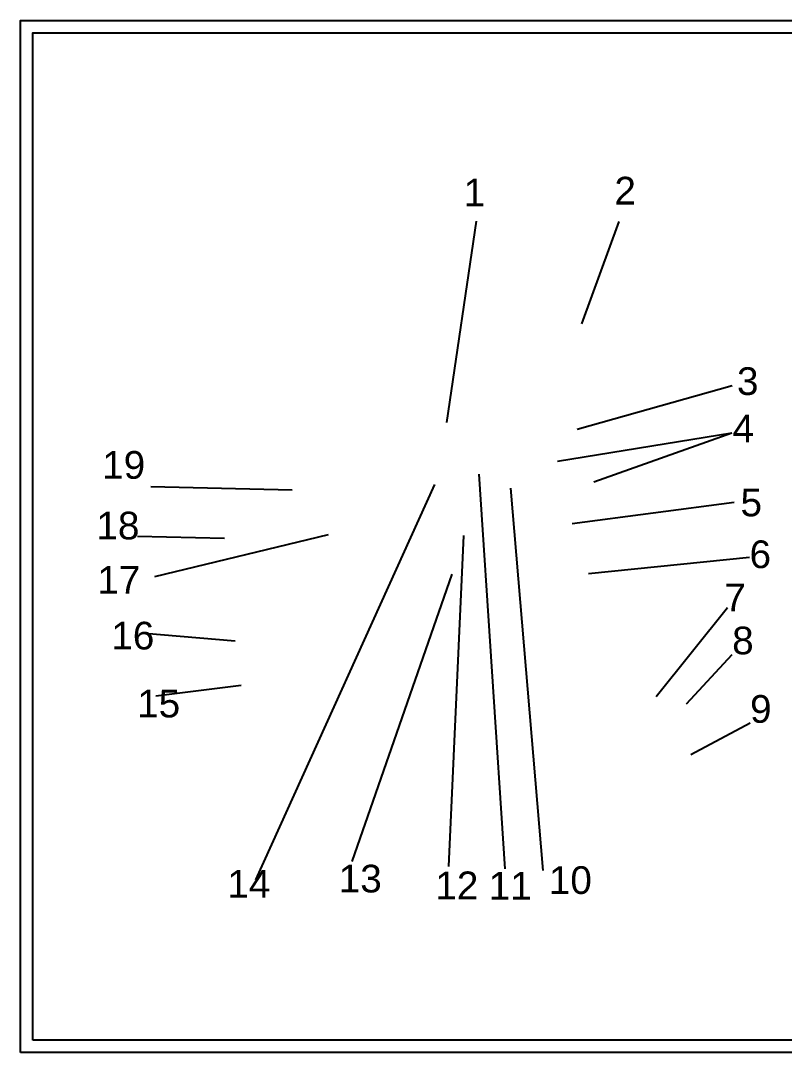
# Model space of a CAD drawing. Header units: millimetres. Extents: x 2941 to 39711, y -9887 to 8247.
# Drawn here: x 27575 to 33342, y -9887 to -2093 of the extents above; entities that cross this region are included whole.
import ezdxf

# ---------------------------------------------------------------- set-up
doc = ezdxf.new("R2010")
doc.units = ezdxf.units.MM
doc.layers.add('AM_0', color=7, linetype='Continuous', lineweight=50)
doc.styles.get("Standard").update_dxf_attribs({"font": 'arial.ttf'})

msp = doc.modelspace()

# ---------------------------------------------------------------- linework, layer by layer
for p, q in [((30793.4, -5128.8), (31017.7, -3608.7)), ((31813, -4383.1), (32093.5, -3611.2)), ((31778.5, -5179.7), (32947.8, -4849.3)), ((31627.7, -5420.7), (32945.1, -5206.6)), ((31902.8, -5576.6), (32945.1, -5206.6)), ((31035.3, -5519.4), (31231.4, -8500)), ((30699.2, -5596.3), (29347.7, -8584)), ((29624.5, -5640.4), (28558, -5614)), ((31273.4, -5624.3), (31518.5, -8514)), ((31738.8, -5891.2), (32963.6, -5730)), ((29114.3, -6005.3), (28458.5, -5989.3)), ((29897.7, -5976.4), (28585.7, -6294.3)), ((30918.9, -5981.9), (30804.8, -8484)), ((31863.1, -6269.9), (33077.4, -6145.7)), ((30832.2, -6275), (30076, -8444.1)), ((32374.4, -7199.2), (32913.1, -6525.8)), ((29195, -6780.5), (28511.9, -6722.2)), ((32602.6, -7254.9), (32947.5, -6881)), ((29240, -7115.1), (28596.8, -7196.7)), ((32634.4, -7636.7), (33082.9, -7398.1))]:
    msp.add_line(p, q)
at = {"layer": 'AM_0', "lineweight": -2}
for points in [[(27575.5, -9887.2), (27575.5, -2093.1), (38594.7, -2093.1), (38594.7, -9887.2), (27575.5, -9887.2)], [(27668.1, -9794.5), (27668.1, -2185.7), (38502, -2185.7), (38502, -9794.5)]]:
    msp.add_lwpolyline(points, close=True, dxfattribs=at)

# ---------------------------------------------------------------- texts
at = {"attachment_point": 1}
for s, insert, char_height in [('2', (32058.8, -3272.9), 209.2), ('1', (30919.9, -3286.9), 209.2), ('3', (32984, -4711.8), 209.2), ('4', (32950.2, -5068.5), 209.2), ('19', (28190.7, -5344.6), 209.25), ('5', (33010.7, -5628.3), 209.2), ('18', (28147.3, -5802.9), 209.25), ('6', (33078.8, -6019.6), 209.2), ('17', (28154.3, -6213.6), 209.25), ('7', (32889.1, -6345.6), 209.2), ('16', (28259.6, -6634.2), 209.25), ('8', (32947.5, -6670.9), 209.2), ('15', (28455.1, -7147.6), 209.25), ('9', (33082.9, -7188), 209.2), ('13', (29977.1, -8469.9), 209.25), ('10', (31563.4, -8481.2), 209.25), ('14', (29135.7, -8509), 209.25), ('12', (30706.4, -8520.9), 209.25), ('11', (31109.3, -8523.7), 209.25)]:
    msp.add_mtext_dynamic_manual_height_columns(s, width=209.247, gutter_width=1046.2, heights=[0], dxfattribs=dict(at, insert=insert, char_height=char_height))

doc.saveas('drawing.dxf')
